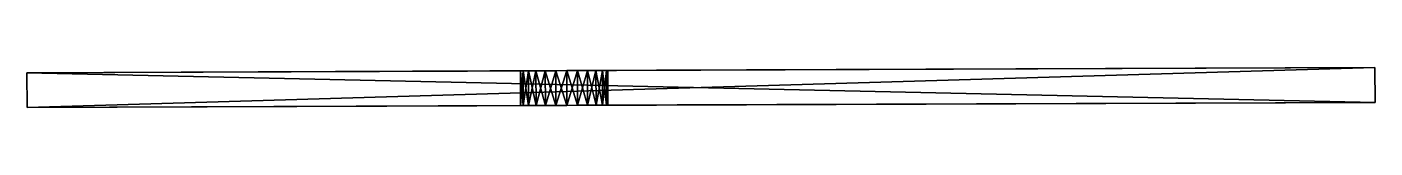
# Model space of a CAD drawing. Extents: x -25032 to 1838, y 13216 to 14009.
import ezdxf

# ---------------------------------------------------------------- set-up
doc = ezdxf.new("R2010")
doc.units = 0
doc.layers.get('0').update_dxf_attribs({"linetype": 'CONTINUOUS'})

msp = doc.modelspace()

# ---------------------------------------------------------------- linework, layer by layer
at = {"color": 7}
for points in [[(1835, 14009, 16814), (-25030, 13216, 16814), (-25032, 13908, 16814), (1835, 14009, 16814)], [(-25032, 13908, 9990), (1838, 13316, 9990), (1835, 14009, 9990), (-25032, 13908, 9990)], [(1835, 14009, 9990), (-14274, 13949, 10348), (-25032, 13908, 9990), (1835, 14009, 9990)], [(-25032, 13908, 16814), (-14274, 13949, 12096), (1835, 14009, 16814), (-25032, 13908, 16814)], [(1838, 13316, 16814), (-25030, 13216, 16814), (1835, 14009, 16814), (1838, 13316, 16814)], [(-14059, 13949, 10389), (-14274, 13949, 10348), (1835, 14009, 9990), (-14059, 13949, 10389)], [(1835, 14009, 16814), (-14274, 13949, 12096), (-14059, 13949, 12055), (1835, 14009, 16814)], [(1835, 14009, 9990), (-13860, 13950, 10483), (-14059, 13949, 10389), (1835, 14009, 9990)], [(1835, 14009, 16814), (-14059, 13949, 12055), (-13860, 13950, 11962), (1835, 14009, 16814)], [(1835, 14009, 9990), (-13691, 13951, 10623), (-13860, 13950, 10483), (1835, 14009, 9990)], [(1835, 14009, 16814), (-13860, 13950, 11962), (1835, 14009, 9990), (1835, 14009, 16814)], [(1835, 14009, 9990), (-13860, 13950, 11962), (-13691, 13951, 11822), (1835, 14009, 9990)], [(-13562, 13951, 10800), (-13691, 13951, 10623), (1835, 14009, 9990), (-13562, 13951, 10800)], [(1835, 14009, 9990), (-13691, 13951, 11822), (-13562, 13951, 11644), (1835, 14009, 9990)], [(1835, 14009, 9990), (-13481, 13951, 11004), (-13562, 13951, 10800), (1835, 14009, 9990)], [(-13562, 13951, 11644), (-13481, 13951, 11440), (1835, 14009, 9990), (-13562, 13951, 11644)], [(-13481, 13951, 11440), (-13454, 13952, 11222), (1835, 14009, 9990), (-13481, 13951, 11440)], [(1835, 14009, 9990), (-13454, 13952, 11222), (-13481, 13951, 11004), (1835, 14009, 9990)], [(1838, 13316, 9990), (1838, 13316, 16814), (1835, 14009, 9990), (1838, 13316, 9990)], [(1835, 14009, 9990), (1838, 13316, 16814), (1835, 14009, 16814), (1835, 14009, 9990)], [(-25032, 13908, 9990), (-14274, 13949, 10348), (-14493, 13948, 10362), (-25032, 13908, 9990)], [(-25032, 13908, 16814), (-14493, 13948, 12082), (-14274, 13949, 12096), (-25032, 13908, 16814)], [(-25032, 13908, 9990), (-14493, 13948, 10362), (-14702, 13947, 10430), (-25032, 13908, 9990)], [(-25032, 13908, 16814), (-14702, 13947, 12015), (-14493, 13948, 12082), (-25032, 13908, 16814)], [(-14702, 13947, 10430), (-14887, 13946, 10547), (-25032, 13908, 9990), (-14702, 13947, 10430)], [(-25032, 13908, 9990), (-14887, 13946, 11897), (-14702, 13947, 12015), (-25032, 13908, 9990)], [(-25032, 13908, 9990), (-14702, 13947, 12015), (-25032, 13908, 16814), (-25032, 13908, 9990)], [(-25032, 13908, 9990), (-14887, 13946, 10547), (-15038, 13946, 10707), (-25032, 13908, 9990)], [(-25032, 13908, 9990), (-15038, 13946, 10707), (-15143, 13945, 10900), (-25032, 13908, 9990)], [(-15143, 13945, 11545), (-15038, 13946, 11737), (-25032, 13908, 9990), (-15143, 13945, 11545)], [(-25032, 13908, 9990), (-15038, 13946, 11737), (-14887, 13946, 11897), (-25032, 13908, 9990)], [(-15143, 13945, 10900), (-15198, 13945, 11112), (-25032, 13908, 9990), (-15143, 13945, 10900)], [(-25032, 13908, 9990), (-15198, 13945, 11112), (-15198, 13945, 11332), (-25032, 13908, 9990)], [(-25032, 13908, 9990), (-15198, 13945, 11332), (-15143, 13945, 11545), (-25032, 13908, 9990)], [(-25030, 13216, 16814), (-25030, 13216, 9990), (-25032, 13908, 16814), (-25030, 13216, 16814)], [(-25032, 13908, 16814), (-25030, 13216, 9990), (-25032, 13908, 9990), (-25032, 13908, 16814)], [(-25030, 13216, 9990), (1838, 13316, 9990), (-25032, 13908, 9990), (-25030, 13216, 9990)], [(-15143, 13945, 10900), (-15141, 13253, 10900), (-15198, 13945, 11112), (-15143, 13945, 10900)], [(-15198, 13945, 11112), (-15141, 13253, 10900), (-15195, 13253, 11112), (-15198, 13945, 11112)], [(-15198, 13945, 11112), (-15195, 13253, 11112), (-15198, 13945, 11332), (-15198, 13945, 11112)], [(-15198, 13945, 11332), (-15195, 13253, 11112), (-15195, 13253, 11332), (-15198, 13945, 11332)], [(-15198, 13945, 11332), (-15195, 13253, 11332), (-15143, 13945, 11545), (-15198, 13945, 11332)], [(-15143, 13945, 11545), (-15195, 13253, 11332), (-15141, 13253, 11545), (-15143, 13945, 11545)], [(-15038, 13946, 10707), (-15035, 13253, 10707), (-15143, 13945, 10900), (-15038, 13946, 10707)], [(-15143, 13945, 11545), (-15141, 13253, 11545), (-15038, 13946, 11737), (-15143, 13945, 11545)], [(-15143, 13945, 10900), (-15035, 13253, 10707), (-15141, 13253, 10900), (-15143, 13945, 10900)], [(-15038, 13946, 11737), (-15141, 13253, 11545), (-15035, 13253, 11737), (-15038, 13946, 11737)], [(-14887, 13946, 10547), (-14885, 13254, 10547), (-15038, 13946, 10707), (-14887, 13946, 10547)], [(-15038, 13946, 10707), (-14885, 13254, 10547), (-15035, 13253, 10707), (-15038, 13946, 10707)], [(-15038, 13946, 11737), (-15035, 13253, 11737), (-14887, 13946, 11897), (-15038, 13946, 11737)], [(-14887, 13946, 11897), (-15035, 13253, 11737), (-14885, 13254, 11897), (-14887, 13946, 11897)], [(-14702, 13947, 10430), (-14699, 13254, 10430), (-14887, 13946, 10547), (-14702, 13947, 10430)], [(-14887, 13946, 11897), (-14885, 13254, 11897), (-14702, 13947, 12015), (-14887, 13946, 11897)], [(-14887, 13946, 10547), (-14699, 13254, 10430), (-14885, 13254, 10547), (-14887, 13946, 10547)], [(-14702, 13947, 12015), (-14885, 13254, 11897), (-14699, 13254, 12015), (-14702, 13947, 12015)], [(-14493, 13948, 10362), (-14491, 13255, 10362), (-14702, 13947, 10430), (-14493, 13948, 10362)], [(-14702, 13947, 12015), (-14699, 13254, 12015), (-14493, 13948, 12082), (-14702, 13947, 12015)], [(-14702, 13947, 10430), (-14491, 13255, 10362), (-14699, 13254, 10430), (-14702, 13947, 10430)], [(-14493, 13948, 12082), (-14699, 13254, 12015), (-14491, 13255, 12082), (-14493, 13948, 12082)], [(-14274, 13949, 10348), (-14272, 13256, 10348), (-14493, 13948, 10362), (-14274, 13949, 10348)], [(-14493, 13948, 12082), (-14491, 13255, 12082), (-14274, 13949, 12096), (-14493, 13948, 12082)], [(-14493, 13948, 10362), (-14272, 13256, 10348), (-14491, 13255, 10362), (-14493, 13948, 10362)], [(-14274, 13949, 12096), (-14491, 13255, 12082), (-14272, 13256, 12096), (-14274, 13949, 12096)], [(-14059, 13949, 10389), (-14056, 13257, 10389), (-14274, 13949, 10348), (-14059, 13949, 10389)], [(-14274, 13949, 10348), (-14056, 13257, 10389), (-14272, 13256, 10348), (-14274, 13949, 10348)], [(-14274, 13949, 12096), (-14272, 13256, 12096), (-14059, 13949, 12055), (-14274, 13949, 12096)], [(-14059, 13949, 12055), (-14272, 13256, 12096), (-14056, 13257, 12055), (-14059, 13949, 12055)], [(-13860, 13950, 10483), (-13857, 13258, 10483), (-14059, 13949, 10389), (-13860, 13950, 10483)], [(-14059, 13949, 12055), (-14056, 13257, 12055), (-13860, 13950, 11962), (-14059, 13949, 12055)], [(-14059, 13949, 10389), (-13857, 13258, 10483), (-14056, 13257, 10389), (-14059, 13949, 10389)], [(-13860, 13950, 11962), (-14056, 13257, 12055), (-13857, 13258, 11962), (-13860, 13950, 11962)], [(-13691, 13951, 10623), (-13688, 13258, 10623), (-13860, 13950, 10483), (-13691, 13951, 10623)], [(-13860, 13950, 11962), (-13857, 13258, 11962), (-13691, 13951, 11822), (-13860, 13950, 11962)], [(-13860, 13950, 10483), (-13688, 13258, 10623), (-13857, 13258, 10483), (-13860, 13950, 10483)], [(-13691, 13951, 11822), (-13857, 13258, 11962), (-13688, 13258, 11822), (-13691, 13951, 11822)], [(-13562, 13951, 10800), (-13559, 13259, 10800), (-13691, 13951, 10623), (-13562, 13951, 10800)], [(-13691, 13951, 10623), (-13559, 13259, 10800), (-13688, 13258, 10623), (-13691, 13951, 10623)], [(-13691, 13951, 11822), (-13688, 13258, 11822), (-13562, 13951, 11644), (-13691, 13951, 11822)], [(-13562, 13951, 11644), (-13688, 13258, 11822), (-13559, 13259, 11644), (-13562, 13951, 11644)], [(-13481, 13951, 11004), (-13478, 13259, 11004), (-13562, 13951, 10800), (-13481, 13951, 11004)], [(-13562, 13951, 10800), (-13478, 13259, 11004), (-13559, 13259, 10800), (-13562, 13951, 10800)], [(-13562, 13951, 11644), (-13559, 13259, 11644), (-13481, 13951, 11440), (-13562, 13951, 11644)], [(-13481, 13951, 11440), (-13559, 13259, 11644), (-13478, 13259, 11440), (-13481, 13951, 11440)], [(-13481, 13951, 11440), (-13478, 13259, 11440), (-13454, 13952, 11222), (-13481, 13951, 11440)], [(-13454, 13952, 11222), (-13451, 13259, 11222), (-13481, 13951, 11004), (-13454, 13952, 11222)], [(-13481, 13951, 11004), (-13451, 13259, 11222), (-13478, 13259, 11004), (-13481, 13951, 11004)], [(-13454, 13952, 11222), (-13478, 13259, 11440), (-13451, 13259, 11222), (-13454, 13952, 11222)], [(1838, 13316, 16814), (-14272, 13256, 12096), (-25030, 13216, 16814), (1838, 13316, 16814)], [(-25030, 13216, 9990), (-14272, 13256, 10348), (1838, 13316, 9990), (-25030, 13216, 9990)], [(-25030, 13216, 16814), (-14272, 13256, 12096), (-14491, 13255, 12082), (-25030, 13216, 16814)], [(-25030, 13216, 9990), (-14491, 13255, 10362), (-14272, 13256, 10348), (-25030, 13216, 9990)], [(-25030, 13216, 16814), (-14491, 13255, 12082), (-14699, 13254, 12015), (-25030, 13216, 16814)], [(-25030, 13216, 9990), (-14699, 13254, 10430), (-14491, 13255, 10362), (-25030, 13216, 9990)], [(-25030, 13216, 16814), (-14699, 13254, 12015), (-25030, 13216, 9990), (-25030, 13216, 16814)], [(-25030, 13216, 9990), (-14699, 13254, 12015), (-14885, 13254, 11897), (-25030, 13216, 9990)], [(-25030, 13216, 9990), (-14885, 13254, 11897), (-15035, 13253, 11737), (-25030, 13216, 9990)], [(-25030, 13216, 9990), (-15035, 13253, 10707), (-14885, 13254, 10547), (-25030, 13216, 9990)], [(-14885, 13254, 10547), (-14699, 13254, 10430), (-25030, 13216, 9990), (-14885, 13254, 10547)], [(-15035, 13253, 11737), (-15141, 13253, 11545), (-25030, 13216, 9990), (-15035, 13253, 11737)], [(-25030, 13216, 9990), (-15141, 13253, 11545), (-15195, 13253, 11332), (-25030, 13216, 9990)], [(-25030, 13216, 9990), (-15195, 13253, 11332), (-15195, 13253, 11112), (-25030, 13216, 9990)], [(-15195, 13253, 11112), (-15141, 13253, 10900), (-25030, 13216, 9990), (-15195, 13253, 11112)], [(-25030, 13216, 9990), (-15141, 13253, 10900), (-15035, 13253, 10707), (-25030, 13216, 9990)], [(1838, 13316, 16814), (-14056, 13257, 12055), (-14272, 13256, 12096), (1838, 13316, 16814)], [(1838, 13316, 9990), (-14272, 13256, 10348), (-14056, 13257, 10389), (1838, 13316, 9990)], [(1838, 13316, 16814), (-13857, 13258, 11962), (-14056, 13257, 12055), (1838, 13316, 16814)], [(1838, 13316, 9990), (-14056, 13257, 10389), (-13857, 13258, 10483), (1838, 13316, 9990)], [(1838, 13316, 9990), (-13688, 13258, 11822), (-13857, 13258, 11962), (1838, 13316, 9990)], [(1838, 13316, 9990), (-13857, 13258, 11962), (1838, 13316, 16814), (1838, 13316, 9990)], [(-13857, 13258, 10483), (-13688, 13258, 10623), (1838, 13316, 9990), (-13857, 13258, 10483)], [(-13559, 13259, 11644), (-13688, 13258, 11822), (1838, 13316, 9990), (-13559, 13259, 11644)], [(1838, 13316, 9990), (-13688, 13258, 10623), (-13559, 13259, 10800), (1838, 13316, 9990)], [(1838, 13316, 9990), (-13478, 13259, 11440), (-13559, 13259, 11644), (1838, 13316, 9990)], [(1838, 13316, 9990), (-13559, 13259, 10800), (-13478, 13259, 11004), (1838, 13316, 9990)], [(-13478, 13259, 11004), (-13451, 13259, 11222), (1838, 13316, 9990), (-13478, 13259, 11004)], [(1838, 13316, 9990), (-13451, 13259, 11222), (-13478, 13259, 11440), (1838, 13316, 9990)]]:
    msp.add_3dface(points, dxfattribs=at)

doc.saveas('drawing.dxf')
